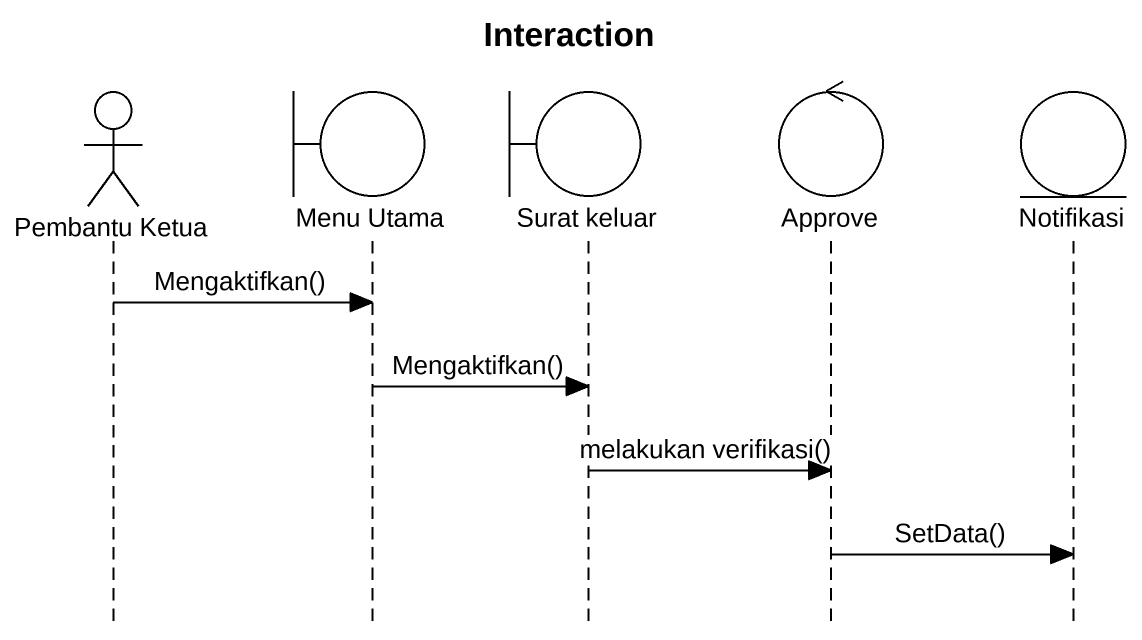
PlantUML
@startuml
title Interaction
hide footbox
actor "Pembantu Ketua" as Pembantu_Ketua
boundary "Menu Utama" as Menu_Utama
boundary "Surat keluar" as Surat_keluar
control Approve
entity Notifikasi

Pembantu_Ketua -> Menu_Utama : Mengaktifkan()
Menu_Utama -> Surat_keluar : Mengaktifkan()
Surat_keluar -> Approve : melakukan verifikasi()
Approve -> Notifikasi : SetData()
@enduml
